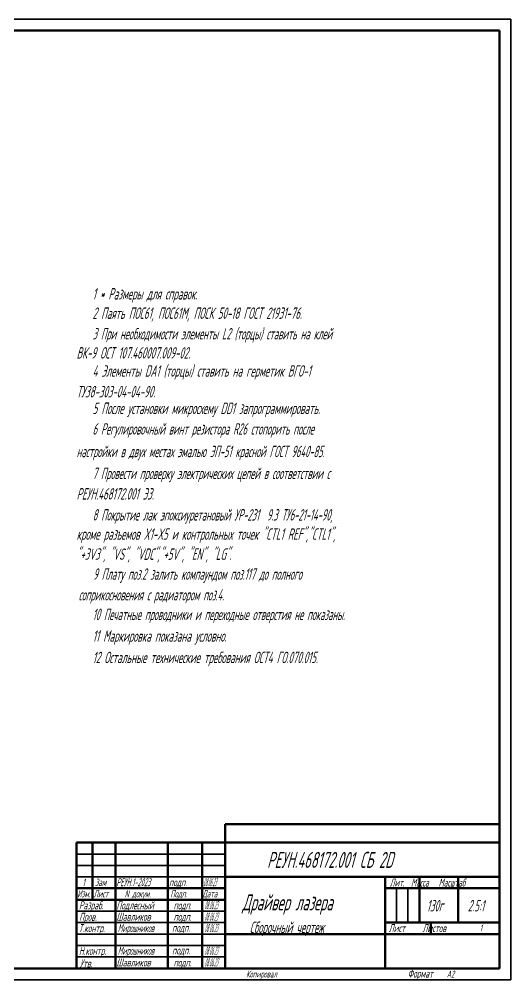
# Model space of a CAD drawing. Extents: x 23089 to 26449, y -1278 to -524.
# Drawn here: x 26041.8 to 26256.9, y -943.5 to -523.5 of the extents above; entities that cross this region are included whole.
import ezdxf

# ---------------------------------------------------------------- set-up
doc = ezdxf.new("R2010")
doc.units = 0
doc.header["$MEASUREMENT"] = 0
doc.layers.get('0').update_dxf_attribs({"linetype": 'CONTINUOUS', "lineweight": 50})
doc.layers.add('CONTUR', color=7, linetype='CONTINUOUS', lineweight=50)
doc.layers.add('DIM', color=1, linetype='CONTINUOUS', lineweight=35)
doc.layers.add('TEXT', color=1, linetype='CONTINUOUS')
doc.styles.add('GOST', font='GOST.shx', dxfattribs={"width": 0.7, "oblique": 15})

msp = doc.modelspace()

# ---------------------------------------------------------------- linework, layer by layer
for p, q in [((26131.92, -875.55), (26251.92, -875.55)), ((26131.92, -883.55), (26131.92, -875.55))]:
    msp.add_line(p, q)
at = {"layer": 'CONTUR'}
for p, q in [((26251.92, -528.55), (25682.92, -528.55)), ((26251.92, -938.55), (26251.92, -528.55)), ((26066.92, -883.55), (26251.92, -883.55)), ((26066.92, -938.55), (26066.92, -883.55)), ((26073.92, -883.55), (26073.92, -908.55)), ((26083.92, -883.55), (26083.92, -938.55)), ((26106.92, -883.55), (26106.92, -938.55)), ((26121.92, -883.55), (26121.92, -938.55)), ((26131.92, -883.55), (26131.92, -938.55)), ((26131.92, -898.55), (26251.92, -898.55)), ((26201.92, -898.55), (26201.92, -938.55)), ((26216.92, -898.55), (26216.92, -918.55)), ((26233.92, -898.55), (26233.92, -918.55)), ((26066.92, -903.55), (26131.92, -903.55)), ((26201.92, -903.55), (26251.92, -903.55)), ((26066.92, -908.55), (26131.92, -908.55)), ((26201.92, -918.55), (26251.92, -918.55)), ((26221.92, -918.55), (26221.92, -923.55)), ((26131.92, -923.55), (26251.92, -923.55)), ((25682.92, -938.55), (26251.92, -938.55))]:
    msp.add_line(p, q, dxfattribs=at)
at = {"layer": 'DIM'}
for p, q in [((26256.92, -523.55), (25662.92, -523.55)), ((26256.92, -943.55), (26256.92, -523.55)), ((26066.92, -888.55), (26131.92, -888.55)), ((26066.92, -893.55), (26131.92, -893.55)), ((26066.92, -898.55), (26131.92, -898.55)), ((26206.92, -918.55), (26206.92, -903.55)), ((26211.92, -918.55), (26211.92, -903.55)), ((26066.92, -913.55), (26131.92, -913.55)), ((26066.92, -918.55), (26131.92, -918.55)), ((26066.92, -923.55), (26131.92, -923.55)), ((26066.92, -928.55), (26131.92, -928.55)), ((26066.92, -933.55), (26131.92, -933.55)), ((25662.92, -943.55), (26256.92, -943.55))]:
    msp.add_line(p, q, dxfattribs=at)

# ---------------------------------------------------------------- texts
at = {"layer": 'TEXT', "style": 'GOST', "oblique": 15}
for s, height, width, p in [('1 * Размеры для справок.', 5, 0.7, (26073.92, -646.11)), ('2 Паять ПОС61, ПОС61М, ПОСК 50-18 ГОСТ 21931-76.', 5, 0.7, (26073.92, -654.58)), ('3 При необходимости элементы L2 (торцы) ставить на клей', 5, 0.67, (26073.92, -663.57)), ('ВК-9 ОСТ 107.460007.009-02.', 5, 0.7, (26066.92, -671.93)), ('4 Элементы DA1 (торцы) ставить на герметик ВГО-1 ', 5, 0.7, (26073.92, -679.83)), ('ТУ38-303-04-04-90.', 5, 0.7, (26066.92, -688.9)), ('5 После установки микросхему DD1 запрограммировать.', 5, 0.7, (26073.92, -696.16)), ('6 Регулировочный винт резистора R26 стопорить после ', 5, 0.67, (26073.92, -705.18)), ('настройки в двух местах эмалью ЭП-51 красной ГОСТ 9640-85.', 5, 0.67, (26066.92, -715.04)), ('7 Провести проверку электрических цепей в соответствии с', 5, 0.67, (26073.92, -724.61)), ('РЕУН.468172.001 Э3.', 5, 0.7, (26066.92, -733.58)), ('8 Покрытие лак эпоксиуретановый УР-231  9.3 ТУ6-21-14-90,', 5, 0.67, (26073.92, -742.76)), ('кроме разъемов X1-X5 и контрольных точек "CTL1 REF","CTL1", ', 5, 0.7, (26066.92, -751.18)), ('"+3V3", "VS", "VDC","+5V", "EN", "LG".', 5, 0.7, (26066.92, -759.94)), ('9 Плату поз.2 залить компаундом поз.117 до полного ', 5, 0.67, (26074.17, -768.65)), ('соприкосновения с радиатором поз.4.', 5, 0.67, (26067.83, -777.7)), ('10 Печатные проводники и переходные отверстия не показаны.', 5, 0.67, (26073.92, -786.29)), ('11 Маркировка показана условно.', 5, 0.7, (26073.92, -795.72)), ('12 Остальные технические требования ОСТ4 ГО.070.015.', 5, 0.7, (26073.92, -805.1)), ('РЕУН.468172.001 СБ 2D', 7, 0.7, (26150.29, -894.62)), ('1', 3.2, 0.7, (26069.49, -902.52)), ('Зам', 3.2, 0.7, (26074.92, -902.51)), ('РЕУН.1-2023', 3.5, 0.6, (26084.36, -902.63)), ('подп.', 3.5, 0.7, (26107.36, -902.63)), ('08.06.23', 3.5, 0.35, (26122.36, -902.63)), ('Лит.  Масса   Масштаб', 3.5, 0.67, (26203.94, -902.78)), ('Изм.', 3.132, 0.7, (26067.23, -907.51)), ('Лист', 3.132, 0.7, (26074.35, -907.51)), ('N докум.', 3.132, 0.7, (26087.96, -907.51)), ('Подп.', 3.2, 0.7, (26107.92, -907.51)), ('Дата', 3.2, 0.7, (26121.92, -907.51)), ('Драйвер лазера', 7, 0.7, (26139.42, -913.21)), ('Разраб.', 3.5, 0.7, (26067.95, -912.74)), ('Подлесный', 3.5, 0.7, (26084.36, -912.73)), ('подп.', 3.5, 0.7, (26109.35, -912.73)), ('08.06.23', 3.5, 0.35, (26122.95, -912.68)), ('130г', 5, 0.7, (26220.1, -913.67)), ('2.5:1', 5, 0.7, (26238.1, -913.67)), ('Пров.', 3.5, 0.7, (26068.06, -917.78)), ('Шавликов', 3.5, 0.7, (26084.36, -917.73)), ('подп.', 3.5, 0.7, (26109.35, -917.73)), ('08.06.23', 3.5, 0.35, (26122.95, -917.68)), ('Т.контр.', 3.5, 0.7, (26067.83, -922.7)), ('Мирошников', 3.5, 0.6, (26084.95, -922.68)), ('08.06.23', 3.5, 0.35, (26122.95, -922.68)), ('Сборочный чертеж', 5, 0.7, (26142.67, -923.09)), ('Лист     Листов', 3.5, 0.7, (26203.48, -922.7)), ('1', 3, 0.7, (26243.35, -922.38)), ('подп.', 3.5, 0.7, (26108.71, -922.53)), ('Н.контр.', 3.5, 0.7, (26067.95, -932.66)), ('Мирошников', 3.5, 0.6, (26084.95, -932.59)), ('подп.', 3.5, 0.7, (26108.71, -932.43)), ('08.06.23', 3.5, 0.35, (26122.95, -932.59)), ('Утв.', 3.5, 0.7, (26068.29, -938.15)), ('Шавликов', 3.5, 0.7, (26084.36, -937.73)), ('подп.', 3.5, 0.7, (26109.35, -937.73)), ('08.06.23', 3.5, 0.35, (26122.95, -937.68)), ('Копировал', 3, 0.7, (26141.11, -942.55)), ('Формат', 3.5, 0.7, (26211.82, -942.6)), ('A2', 3, 0.7, (26228.92, -942.55))]:
    msp.add_text(s, height=height, dxfattribs=dict(at, width=width)).set_placement(p)

doc.saveas('drawing.dxf')
